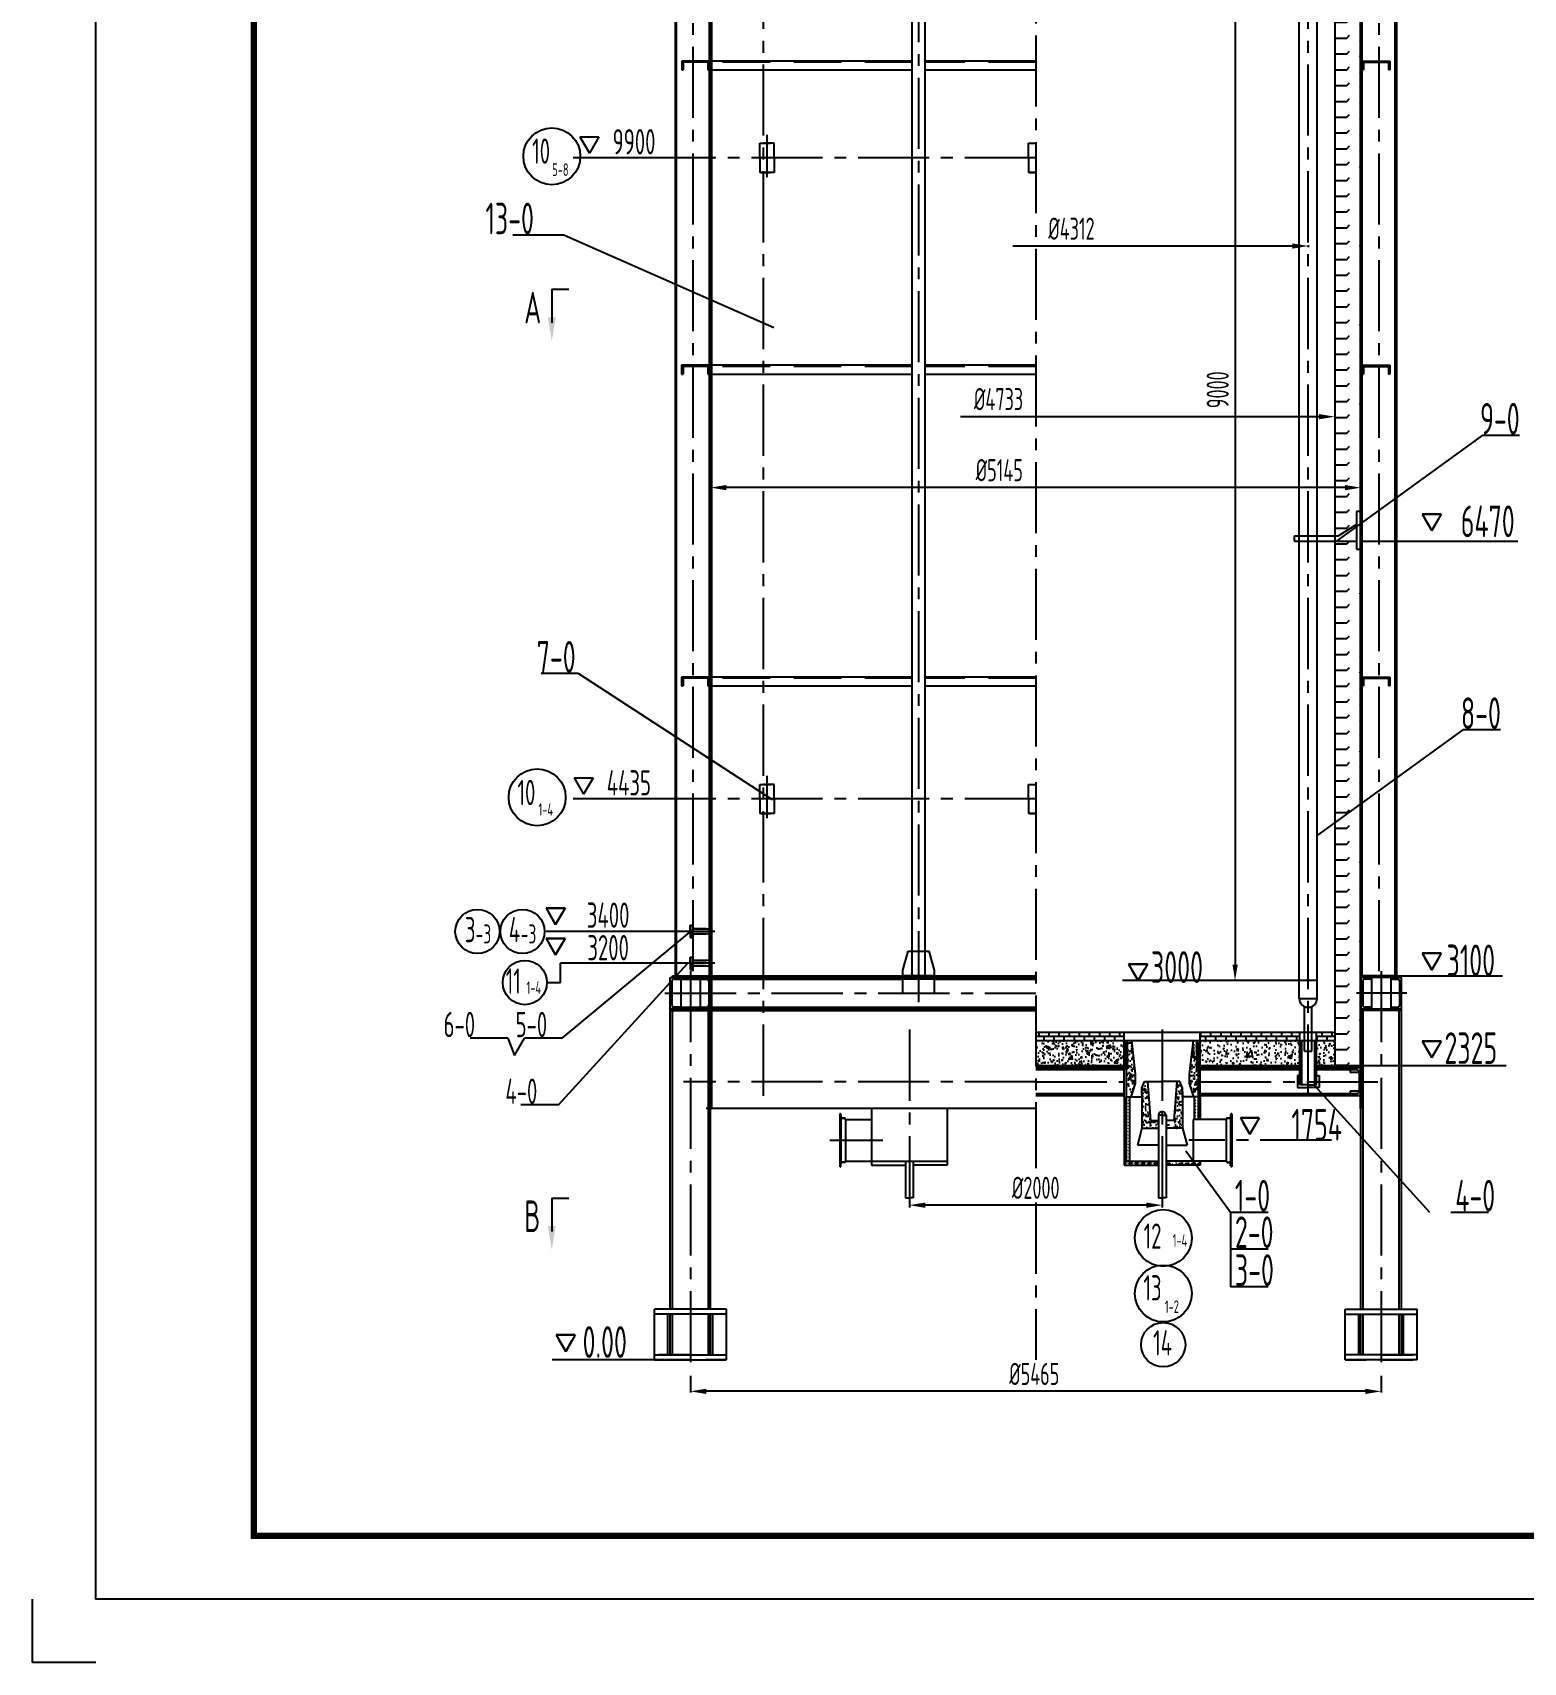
# Model space of a CAD drawing. Header units: millimetres. Extents: x 6566 to 7427, y 671 to 1285.
# Drawn here: x 6565.5 to 6801.4, y 670.5 to 928.4 of the extents above; entities that cross this region are included whole.
import ezdxf

# ---------------------------------------------------------------- set-up
doc = ezdxf.new("R2010")
doc.units = ezdxf.units.MM
doc.header["$LTSCALE"] = 15
doc.header["$MEASUREMENT"] = 0
doc.linetypes.add('CENTER2', pattern=[1.125, 0.75, -0.125, 0.125, -0.125])
doc.linetypes.add('DASHED', pattern=[0.75, 0.5, -0.25])
for name, color, linetype in [('12', 7, 'Continuous'), ('LAYER1', 7, 'Continuous'), ('LAYER2', 2, 'CENTER2'), ('LAYER3', 1, 'Continuous'), ('LAYER4', 4, 'DASHED')]:
    doc.layers.add(name, color=color, linetype=linetype)
doc.styles.add('HZTXT', font='ascii.shx', dxfattribs={"width": 0.7, "height": 3.5, "bigfont": 'HZTXT.shx'})
doc.dimstyles.new('ISO-25$0', dxfattribs={"dimtxt": 3.5, "dimasz": 2.5, "dimexe": 0.18, "dimexo": 0.5, "dimgap": 1, "dimtad": 1, "dimdec": 4, "dimzin": 0, "dimdsep": 46, "dimtxsty": 'HZTXT', "dimcen": 0, "dimadec": 0, "dimazin": 0, "dimtfac": 0.714286, "dimtdec": 4, "dimtofl": 0, "dimtmove": 1, "dimatfit": 3, "dimfxl": 0, "dimtolj": 1, "dimtzin": 0, "dimarcsym": 0})
pattern_1 = [(37.5, (1412.98154, -661.48516), (-0.03149668, 0.96341188), [0, -0.76, 0, -0.85, 0, -0.8125]), (7.5, (1412.9815, -661.4852), (0.88488835, 1.41107303), [0, -0.41, 0, -0.685, 0, -0.2625]), (327.5, (1412.36654, -661.48516), (1.55707093, 0.00282953), [0, -0.25, 0, -0.9, 0, -1.175]), (317.5, (1412.3665, -661.4852), (1.5030633, 0.43883778), [0, -0.125, 0, -0.59, 0, -0.675])]
pattern_2 = [(0, (935.9513, 0), (0, 2.5), [2.5, -2.5]), (45, (938.4513, 0), (1e-16, 2.5), [0.625, -2.2855339, 0.625, -3.5355339])]

# ---------------------------------------------------------------- blocks, each defined once
blk = doc.blocks.new('*D9')
at = {"layer": 'DEFPOINTS', "color": 0}
for p in [(6669.59, 716.38), (6778.89, 716.38), (6669.59, 713.43)]:
    blk.add_point(p, dxfattribs=at)
at = {"layer": 'LAYER1', "color": 0, "lineweight": -2}
for p, q in [((6669.59, 715.88), (6669.59, 713.25)), ((6778.89, 715.88), (6778.89, 713.25)), ((6776.39, 713.43), (6672.09, 713.43))]:
    blk.add_line(p, q, dxfattribs=at)
at = {"layer": 'LAYER1', "color": 0}
for points in [[(6672.09, 713.84), (6672.09, 713.01), (6669.59, 713.43)], [(6776.39, 713.84), (6776.39, 713.01), (6778.89, 713.43)]]:
    blk.add_solid(points, dxfattribs=at)
at = {"layer": 'LAYER1', "color": 0, "insert": (6724, 716.18), "char_height": 3.5, "attachment_point": 5, "style": 'HZTXT'}
blk.add_mtext('\\A1;%%c5465', dxfattribs=at)
blk = doc.blocks.new('*D10')
at = {"layer": 'DEFPOINTS', "color": 0}
for p in [(6704.24, 742.88), (6704.24, 742.53), (6744.24, 742.53)]:
    blk.add_point(p, dxfattribs=at)
at = {"layer": 'LAYER1', "color": 0, "lineweight": -2}
for p, q in [((6704.24, 743.03), (6704.24, 743.06)), ((6741.74, 742.88), (6706.74, 742.88)), ((6744.24, 743.03), (6744.24, 743.06))]:
    blk.add_line(p, q, dxfattribs=at)
at = {"layer": 'LAYER1', "color": 0}
for points in [[(6706.74, 743.3), (6706.74, 742.46), (6704.24, 742.88)], [(6741.74, 743.3), (6741.74, 742.46), (6744.24, 742.88)]]:
    blk.add_solid(points, dxfattribs=at)
at = {"layer": 'LAYER1', "color": 0, "insert": (6724.24, 745.63), "char_height": 3.5, "attachment_point": 5, "style": 'HZTXT'}
blk.add_mtext('\\A1;%%C2000', dxfattribs=at)
blk = doc.blocks.new('*D3')
at = {"layer": 'DEFPOINTS', "color": 0}
for p in [(6672.79, 857.57), (6672.79, 856.39), (6775.68, 857.57)]:
    blk.add_point(p, dxfattribs=at)
at = {"layer": 'LAYER1', "color": 0, "lineweight": -2}
for p, q in [((6672.79, 857.07), (6672.79, 856.21)), ((6773.18, 856.39), (6675.29, 856.39)), ((6775.68, 857.07), (6775.68, 856.21))]:
    blk.add_line(p, q, dxfattribs=at)
at = {"layer": 'LAYER1', "color": 0}
for points in [[(6675.29, 856.81), (6675.29, 855.98), (6672.79, 856.39)], [(6773.18, 856.81), (6773.18, 855.98), (6775.68, 856.39)]]:
    blk.add_solid(points, dxfattribs=at)
at = {"layer": 'LAYER1', "color": 0, "insert": (6718.47, 859.15), "char_height": 3.5, "attachment_point": 5, "style": 'HZTXT'}
blk.add_mtext('\\A1;%%C5145', dxfattribs=at)
blk = doc.blocks.new('*D15')
at = {"layer": 'DEFPOINTS', "color": 0}
for p in [(6765.93, 958.41), (6755.77, 778.41), (6765.93, 778.41)]:
    blk.add_point(p, dxfattribs=at)
at = {"layer": 'LAYER1', "color": 0, "lineweight": -2}
for p, q in [((6765.43, 958.41), (6755.59, 958.41)), ((6755.77, 955.91), (6755.77, 780.91)), ((6765.43, 778.41), (6755.59, 778.41))]:
    blk.add_line(p, q, dxfattribs=at)
at = {"layer": 'LAYER1', "color": 0}
for points in [[(6755.36, 955.91), (6756.19, 955.91), (6755.77, 958.41)], [(6755.36, 780.91), (6756.19, 780.91), (6755.77, 778.41)]]:
    blk.add_solid(points, dxfattribs=at)
at = {"layer": 'LAYER1', "color": 0, "insert": (6753.02, 871.87), "char_height": 3.5, "attachment_point": 5, "rotation": 90, "style": 'HZTXT'}
blk.add_mtext('\\A1;9000', dxfattribs=at)

msp = doc.modelspace()

# ---------------------------------------------------------------- hatches: boundary and pattern name
at = {"layer": 'LAYER1'}
h = msp.add_hatch(dxfattribs=at)
h.set_pattern_fill('FLEX', color=0, scale=10, style=0)
h.set_pattern_definition(pattern_2)
h.paths.add_polyline_path([(6775.57422, 949.555), (6773.44136, 955.36941), (6771.57422, 956.10976), (6771.57422, 848.76967), (6772.115, 848.76967), (6774.01466, 849.95319), (6774.98033, 852.5186), (6774.98033, 852.62654), (6775.02096, 852.62654), (6775.57422, 854.09635)])
h = msp.add_hatch(dxfattribs=at)
h.set_pattern_fill('FLEX', color=0, scale=10, style=0)
h.set_pattern_definition(pattern_2)
h.paths.add_polyline_path([(6775.57422, 846.64175), (6774.98033, 846.64175), (6774.98033, 847.91392), (6771.57422, 847.91392), (6771.57422, 803.41375), (6775.57422, 806.30542)])
h = msp.add_hatch(dxfattribs=at)
h.set_pattern_fill('FLEX', color=0, scale=10, style=0)
h.set_pattern_definition(pattern_2)
h.paths.add_polyline_path([(6775.57422, 806.30542), (6771.57422, 803.41375), (6771.57422, 764.91392), (6775.08409, 764.91392), (6775.57422, 764.91392)])
h = msp.add_hatch(dxfattribs=at)
h.set_pattern_fill('AR-B816', color=0, scale=0.1, style=0)
h.set_pattern_definition([(0, (935.95126, 0), (0, 0.8), []), (90, (935.95126, 0), (-0.8, 0.8), [0.8, -0.8])])
h.paths.add_polyline_path([(6738.24422, 770.21392), (6724.24422, 770.21392), (6724.24422, 768.91392), (6738.24422, 768.91392)])
h.paths.add_polyline_path([(6766.01089, 770.21392), (6750.24422, 770.21392), (6750.24422, 768.91392), (6766.01089, 768.91392)])
h.paths.add_polyline_path([(6771.57422, 770.21392), (6769.42422, 770.21392), (6768.67756, 770.21392), (6768.67756, 768.91392), (6770.08422, 768.91392), (6771.57422, 768.91392)])
h = msp.add_hatch(dxfattribs=at)
h.set_pattern_fill('AR-SAND', color=0, style=0)
h.set_pattern_definition([(37.5, (935.9513, 0), (-0.06299336, 1.92682377), [0, -1.52, 0, -1.7, 0, -1.625]), (7.5, (935.9513, 0), (1.7697767, 2.8221461), [0, -0.82, 0, -1.37, 0, -0.525]), (327.5, (934.7213, 0), (3.11414186, 0.00565905), [0, -0.5, 0, -1.8, 0, -2.35]), (317.5, (934.7213, 0), (3.0061266, 0.8776756), [0, -0.25, 0, -1.18, 0, -1.35])])
h.paths.add_polyline_path([(6738.24422, 768.91392), (6724.24422, 768.91392), (6724.24422, 764.91392), (6738.24422, 764.9117)])
h = msp.add_hatch(dxfattribs=at)
h.set_pattern_fill('AR-CONC', color=0, style=0)
h.set_pattern_definition([(50, (935.951, 0), (7.172602, -0.6275213), [0.75, -8.25]), (355, (935.951, 0), (-1.387513, 7.521921), [0.6, -6.6]), (100.4514, (936.549, -0.052), (5.785094, 6.8943954), [0.637402, -7.011421]), (46.1842, (935.951, 2), (10.67241, -1.65519), [1.125, -12.375]), (96.6356, (936.841, 1.862), (9.346627, 9.741179), [0.956103, -10.51713]), (351.1842, (935.951, 2), (9.34662, 9.741186), [0.9, -9.9]), (21, (936.951, 1.5), (5.9690705, -4.026189), [0.75, -8.25]), (326, (936.951, 1.5), (2.433153, 7.2515), [0.6, -6.6]), (71.4514, (937.449, 1.1645), (8.402226, 3.225305), [0.637402, -7.011421]), (37.5, (935.9513, 0), (0.1215986, 3.3289385), [0, -6.52, 0, -6.7, 0, -6.625]), (7.5, (935.9513, 0), (2.6306954, 3.9441171), [0, -3.82, 0, -6.37, 0, -2.525]), (327.5, (933.7213, 0), (5.3382244, -0.2255487), [0, -2.5, 0, -7.8, 0, -10.35]), (317.5, (932.7213, 0), (5.8318617, 1.00105), [0, -3.25, 0, -5.18, 0, -7.35])])
h.paths.add_polyline_path([(6738.24422, 768.91392), (6724.24422, 768.91392), (6724.24422, 764.91392), (6738.24422, 764.9117)])
h.paths.add_polyline_path([(6766.01089, 768.91392), (6750.24422, 768.91392), (6750.24422, 764.9117), (6766.01089, 764.91354)])
h.paths.add_polyline_path([(6771.57422, 768.91392), (6769.42422, 768.91392), (6768.67756, 768.91392), (6768.67756, 764.91392), (6771.57422, 764.91392)])
h = msp.add_hatch(dxfattribs=at)
h.set_pattern_fill('AR-CONC', color=0, scale=0.3, style=0)
h.set_pattern_definition([(50, (935.9513, 0), (2.15178055, -0.1882564), [0.225, -2.475]), (355, (935.9513, 0), (-0.416254, 2.2565764), [0.18, -1.98]), (100.4514, (936.1306, -0.0157), (1.73552815, 2.0683186), [0.1912206, -2.1034263]), (46.1842, (935.9513, 0.6), (3.2017231, -0.496557), [0.3375, -3.7125]), (96.6356, (936.218, 0.5586), (2.8039881, 2.9223536), [0.2868309, -3.155139]), (351.1842, (935.9513, 0.6), (2.8039858, 2.9223558), [0.27, -2.97]), (21, (936.2513, 0.45), (1.79072116, -1.20785667), [0.225, -2.475]), (326, (936.2513, 0.45), (0.729946, 2.1754501), [0.18, -1.98]), (71.4514, (936.4005, 0.3493), (2.5206679, 0.9675915), [0.1912206, -2.1034263]), (37.5, (935.95126, 0), (0.03647957, 0.99868156), [0, -1.956, 0, -2.01, 0, -1.9875]), (7.5, (935.9513, 0), (0.78920861, 1.18323514), [0, -1.146, 0, -1.911, 0, -0.7575]), (327.5, (935.28226, 0), (1.60146731, -0.06766462), [0, -0.75, 0, -2.34, 0, -3.105]), (317.5, (934.9823, 0), (1.7495585, 0.30031495), [0, -0.975, 0, -1.554, 0, -2.205])])
h.paths.add_polyline_path([(6738.24422, 768.91392), (6724.24422, 768.91392), (6724.24422, 764.91392), (6738.24422, 764.9117)])
h.paths.add_polyline_path([(6766.01089, 768.91392), (6750.24422, 768.91392), (6750.24422, 764.9117), (6766.01089, 764.91354)])
h.paths.add_polyline_path([(6771.57422, 768.91392), (6769.42422, 768.91392), (6768.67756, 768.91392), (6768.67756, 764.91392), (6771.57422, 764.91392)])
h = msp.add_hatch(dxfattribs=at)
h.set_pattern_fill('ANSI37', color=256, style=0)
h.set_pattern_definition([(45, (1412.98154, -661.48516), (-0.0883883477, 0.0883883477), []), (135, (1412.98154, -661.48516), (-0.0883883477, -0.0883883477), [])])
h.paths.add_polyline_path([(6738.24422, 764.4117), (6738.74422, 764.4117), (6738.74422, 768.6117), (6738.24422, 768.6117)])
h.paths.add_polyline_path([(6749.74422, 764.4117), (6750.24422, 764.4117), (6750.24422, 768.6117), (6749.74422, 768.6117)])
h = msp.add_hatch(dxfattribs=at)
h.set_pattern_fill('AR-SAND', color=256, scale=0.5, style=0)
h.set_pattern_definition(pattern_1)
h.paths.add_polyline_path([(6748.51886, 762.12243), (6748.92872, 760.8117), (6749.93964, 760.8117), (6749.93964, 764.4117), (6749.74422, 764.4117), (6749.74422, 768.6117), (6749.08206, 768.6117), (6748.51886, 763.5999)])
h.paths.add_polyline_path([(6739.40638, 768.6117), (6738.74422, 768.6117), (6738.74422, 764.4117), (6738.5488, 764.4117), (6738.5488, 761.9117), (6739.9037, 761.9117), (6739.96959, 762.12243), (6739.96959, 763.5999)])
h = msp.add_hatch(dxfattribs=at)
h.set_pattern_fill('AR-CONC', color=256, scale=0.5, style=0)
h.set_pattern_definition([(50, (1412.9815, -661.4852), (3.5863009, -0.3137607), [0.375, -4.125]), (355, (1412.9815, -661.485), (-0.6937567, 3.7609607), [0.3, -3.3]), (100.4514, (1413.2804, -661.5113), (2.892547, 3.4471977), [0.318701, -3.5057106]), (46.1842, (1412.9815, -660.485), (5.3362052, -0.827595), [0.5625, -6.1875]), (96.6356, (1413.426, -660.554), (4.6733135, 4.8705894), [0.4780514, -5.258565]), (351.1842, (1412.9815, -660.485), (4.67331, 4.870593), [0.45, -4.95]), (21, (1413.4815, -660.7352), (2.9845353, -2.0130945), [0.375, -4.125]), (326, (1413.4815, -660.735), (1.2165767, 3.6257502), [0.3, -3.3]), (71.4514, (1413.7303, -660.903), (4.2011131, 1.6126525), [0.318701, -3.5057106]), (37.5, (1412.9815, -661.4852), (0.06079928, 1.66446927), [0, -3.26, 0, -3.35, 0, -3.3125]), (7.5, (1412.9815, -661.4852), (1.3153477, 1.97205856), [0, -1.91, 0, -3.185, 0, -1.2625]), (327.5, (1411.8665, -661.4852), (2.66911218, -0.11277436), [0, -1.25, 0, -3.9, 0, -5.175]), (317.5, (1411.3665, -661.4852), (2.9159308, 0.5005249), [0, -1.625, 0, -2.59, 0, -3.675])])
h.paths.add_polyline_path([(6748.51886, 763.5999), (6748.51886, 762.12243), (6748.92872, 760.8117), (6749.93964, 760.8117), (6749.93964, 764.4117), (6749.74422, 764.4117), (6749.74422, 768.6117), (6749.08206, 768.6117)])
h.paths.add_polyline_path([(6738.5488, 761.9117), (6739.9037, 761.9117), (6739.96959, 762.12243), (6739.96959, 763.5999), (6739.40638, 768.6117), (6738.74422, 768.6117), (6738.74422, 764.4117), (6738.5488, 764.4117)])
h = msp.add_hatch(dxfattribs=at)
h.set_pattern_fill('AR-SAND', color=256, scale=0.5, style=0)
h.set_pattern_definition(pattern_1)
h.paths.add_polyline_path([(6739.9037, 761.9117), (6738.5488, 761.9117), (6738.5488, 760.8117), (6739.55973, 760.8117)])
h = msp.add_hatch(dxfattribs=at)
h.set_pattern_fill('AR-SAND', color=256, scale=0.5, style=0)
h.set_pattern_definition(pattern_1)
h.paths.add_polyline_path([(6747.45941, 760.8117), (6747.45941, 761.39077), (6747.05377, 762.44476), (6746.56699, 762.44476), (6746.08022, 756.283), (6745.81787, 756.283), (6745.92427, 755.06687), (6747.45941, 755.06687)])
h.paths.add_polyline_path([(6745.31871, 756.283), (6744.85521, 756.283), (6744.85521, 755.06687), (6745.42511, 755.06687)])
h.paths.add_polyline_path([(6743.63324, 756.283), (6742.40823, 756.283), (6741.96357, 761.9117), (6741.22952, 761.9117), (6741.02904, 761.39077), (6741.02904, 760.40519), (6741.02904, 755.06687), (6743.63324, 755.06687)])
h = msp.add_hatch(dxfattribs=at)
h.set_pattern_fill('AR-SAND', color=256, scale=2, style=0)
h.set_pattern_definition([(37.5, (1412.9815, -661.4852), (-0.1259867, 3.8536475), [0, -3.04, 0, -3.4, 0, -3.25]), (7.5, (1412.9815, -661.485), (3.5395534, 5.644292), [0, -1.64, 0, -2.74, 0, -1.05]), (327.5, (1410.5215, -661.485), (6.2282837, 0.0113181), [0, -1, 0, -3.6, 0, -4.7]), (317.5, (1410.5215, -661.485), (6.012253, 1.755351), [0, -0.5, 0, -2.36, 0, -2.7])])
h.paths.add_polyline_path([(6747.45941, 760.8117), (6747.45941, 761.39077), (6747.05377, 762.44476), (6746.56699, 762.44476), (6746.08022, 756.283), (6745.81787, 756.283), (6745.92427, 755.06687), (6747.45941, 755.06687)])
h.paths.add_polyline_path([(6745.31871, 756.283), (6744.85521, 756.283), (6744.85521, 755.06687), (6745.42511, 755.06687)])
h.paths.add_polyline_path([(6743.63324, 756.283), (6742.40823, 756.283), (6741.96357, 761.9117), (6741.22952, 761.9117), (6741.02904, 761.39077), (6741.02904, 760.40519), (6741.02904, 755.06687), (6743.63324, 755.06687)])
h = msp.add_hatch(dxfattribs=at)
h.set_pattern_fill('AR-SAND', color=256, style=0)
h.set_pattern_definition([(37.5, (1412.9815, -661.4852), (-0.06299336, 1.92682377), [0, -1.52, 0, -1.7, 0, -1.625]), (7.5, (1412.9815, -661.4852), (1.7697767, 2.8221461), [0, -0.82, 0, -1.37, 0, -0.525]), (327.5, (1411.7515, -661.4852), (3.11414186, 0.00565905), [0, -0.5, 0, -1.8, 0, -2.35]), (317.5, (1411.7515, -661.4852), (3.0061266, 0.8776756), [0, -0.25, 0, -1.18, 0, -1.35])])
h.paths.add_polyline_path([(6747.45941, 760.8117), (6747.45941, 761.39077), (6747.05377, 762.44476), (6746.56699, 762.44476), (6746.08022, 756.283), (6745.81787, 756.283), (6745.92427, 755.06687), (6747.45941, 755.06687)])
h.paths.add_polyline_path([(6745.31871, 756.283), (6744.85521, 756.283), (6744.85521, 755.06687), (6745.42511, 755.06687)])
h.paths.add_polyline_path([(6743.63324, 756.283), (6742.40823, 756.283), (6741.96357, 761.9117), (6741.22952, 761.9117), (6741.02904, 761.39077), (6741.02904, 760.40519), (6741.02904, 755.06687), (6743.63324, 755.06687)])
h = msp.add_hatch(dxfattribs=at)
h.set_pattern_fill('FLEX', color=256, scale=2, style=0)
h.set_pattern_definition([(0, (1412.98154, -661.48516), (0, 0.5), [0.5, -0.5]), (45, (1413.48154, -661.48516), (3e-17, 0.5), [0.125, -0.45710678, 0.125, -0.70710678])])
h.paths.add_polyline_path([(6749.93964, 759.99868), (6749.35939, 759.99868), (6749.35939, 756.4517), (6749.93964, 756.4517)])
h.paths.add_polyline_path([(6750.24422, 749.8517), (6746.38053, 749.8517), (6746.43609, 749.21667), (6750.24422, 749.21667)])
h.paths.add_polyline_path([(6745.88138, 749.8517), (6744.85521, 749.8517), (6744.85521, 749.21667), (6745.93694, 749.21667)])
h.paths.add_polyline_path([(6743.63324, 749.8517), (6738.24422, 749.8517), (6738.24422, 749.21667), (6743.63324, 749.21667)])
h.paths.add_polyline_path([(6739.12905, 759.99868), (6738.5488, 759.99868), (6738.5488, 749.8517), (6739.12905, 749.8517)])

# ---------------------------------------------------------------- linework, layer by layer
for p, q in [((6600.51635, 765.31141), (6600.51635, 690.31141)), ((6565.51635, 670.54693), (6565.51635, 680.54693)), ((6575.51635, 670.54693), (6565.51635, 670.54693))]:
    msp.add_line(p, q)
at = {"layer": '12'}
for p, q in [((6575.51635, 680.54693), (6575.51635, 1274.54693)), ((6600.51635, 690.54693), (6600.51635, 1264.54693)), ((7406.51635, 690.54693), (6600.51635, 690.54693)), ((7416.51635, 680.54693), (6575.51635, 680.54693))]:
    msp.add_line(p, q, dxfattribs=at)
msp.add_lwpolyline([(6575.51635, 680.54693, 0.2, 0.2, 0), (6575.51635, 1274.54693, 0.2, 0.2, 0), (7416.51635, 1274.54693, 0.2, 0.2, 0), (7416.51635, 680.54693, 0.2, 0.2, 0)], format="xyseb", close=True, dxfattribs=at)
at = {"layer": '12', "const_width": 1}
msp.add_lwpolyline([(6600.51635, 1264.54693), (7406.51635, 1264.54693), (7406.51635, 690.54693), (6600.51635, 690.54693), (6600.51635, 1264.54693), (6986.01635, 1264.54693)], dxfattribs=at)
at = {"layer": 'DEFPOINTS', "color": 0, "linetype": 'ByBlock'}
msp.add_point((6600.51635, 690.31141), dxfattribs=at)
at = {"layer": 'LAYER1'}
for p, q in [((6652.12642, 911.89691), (6655.12642, 911.89691)), ((6652.12642, 911.89691), (6653.62642, 909.29884)), ((6655.12642, 911.89691), (6653.62642, 909.29884)), ((6667.09422, 908.56144), (6651.02019, 908.56144)), ((6649.6764, 896.30876), (6641.50288, 896.30876)), ((6649.6764, 896.30876), (6682.7833, 881.71613)), ((6767.34422, 894.726), (6767.34422, 894.42944)), ((6764.84422, 894.60944), (6720.63128, 894.60944)), ((6647.66246, 887.76447), (6650.35668, 887.76447)), ((6647.66246, 887.76447), (6647.66246, 882.48802)), ((6769.07422, 867.61242), (6712.31006, 867.61242)), ((6771.57422, 868.30745), (6771.57422, 867.43242)), ((6794.85747, 864.62769), (6771.84674, 847.99282)), ((6800.80078, 864.62769), (6794.85747, 864.62769)), ((6785.39942, 852.18519), (6786.89942, 849.58711)), ((6788.39942, 852.18519), (6785.39942, 852.18519)), ((6785.39942, 852.18519), (6788.39942, 852.18519)), ((6786.89942, 849.58711), (6785.86397, 851.38055)), ((6788.39942, 852.18519), (6786.89942, 849.58711)), ((6786.89942, 849.58711), (6787.93487, 851.38055)), ((6775.60973, 847.91392), (6800.51607, 847.91392)), ((6651.90706, 826.96669), (6645.96376, 826.96669)), ((6651.90706, 826.96669), (6682.55649, 807.04876)), ((6791.82797, 818.05555), (6768.81723, 801.42067)), ((6797.77127, 818.05555), (6791.82797, 818.05555)), ((6651.19515, 810.4814), (6654.19515, 810.4814)), ((6651.19515, 810.4814), (6652.69515, 807.88332)), ((6654.19515, 810.4814), (6652.69515, 807.88332)), ((6667.09422, 807.14593), (6651.02019, 807.14593)), ((6646.77686, 789.88387), (6648.27686, 787.28579)), ((6649.77686, 789.88387), (6646.77686, 789.88387)), ((6646.77686, 789.88387), (6649.77686, 789.88387)), ((6648.27686, 787.28579), (6647.24141, 789.07924)), ((6649.77686, 789.88387), (6648.27686, 787.28579)), ((6648.27686, 787.28579), (6649.3123, 789.07924)), ((6646.77686, 785.07799), (6649.77686, 785.07799)), ((6649.77686, 785.07799), (6646.77686, 785.07799)), ((6646.77686, 785.07799), (6648.27686, 782.47991)), ((6663.58337, 786.19919), (6646.78198, 786.19919)), ((6648.27686, 782.47991), (6647.24141, 784.27335)), ((6649.77686, 785.07799), (6648.27686, 782.47991)), ((6648.27686, 782.47991), (6649.3123, 784.27335)), ((6649.3115, 769.29964), (6669.5254, 786.08439)), ((6785.39942, 782.72274), (6788.39942, 782.72274)), ((6788.39942, 782.72274), (6785.39942, 782.72274)), ((6785.39942, 782.72274), (6786.89942, 780.12467)), ((6786.89942, 780.12467), (6785.86397, 781.91811)), ((6788.39942, 782.72274), (6786.89942, 780.12467)), ((6786.89942, 780.12467), (6787.93487, 781.91811)), ((6648.7131, 758.73973), (6669.19807, 781.14593)), ((6663.58337, 781.14593), (6649.03074, 781.14593)), ((6649.03074, 778.09265), (6649.03074, 781.14593)), ((6738.91599, 781.012), (6740.41599, 778.41392)), ((6741.91599, 781.012), (6738.91599, 781.012)), ((6738.91599, 781.012), (6741.91599, 781.012)), ((6740.41599, 778.41392), (6739.38054, 780.20737)), ((6741.91599, 781.012), (6740.41599, 778.41392)), ((6740.41599, 778.41392), (6741.45143, 780.20737)), ((6781.39422, 779.14593), (6798.10085, 779.14593)), ((6646.8981, 778.09265), (6649.03074, 778.09265)), ((6765.93422, 778.41392), (6737.97493, 778.41392)), ((6640.69579, 769.29964), (6634.75249, 769.29964)), ((6640.69579, 769.29964), (6641.75698, 766.55964)), ((6641.75698, 766.55964), (6643.36819, 769.29964)), ((6649.3115, 769.29964), (6643.36819, 769.29964)), ((6785.39942, 768.84598), (6786.89942, 766.24791)), ((6788.39942, 768.84598), (6785.39942, 768.84598)), ((6785.39942, 768.84598), (6788.39942, 768.84598)), ((6788.39942, 768.84598), (6786.89942, 766.24791)), ((6786.89942, 766.24791), (6785.86397, 768.04135)), ((6786.89942, 766.24791), (6787.93487, 768.04135)), ((6798.67025, 764.91392), (6775.08409, 764.91392)), ((6786.60053, 741.72999), (6768.35761, 761.83141)), ((6648.7131, 758.73973), (6642.7698, 758.73973)), ((6756.60759, 756.71602), (6759.60759, 756.71602)), ((6759.60759, 756.71602), (6756.60759, 756.71602)), ((6756.60759, 756.71602), (6758.10759, 754.11794)), ((6758.10759, 754.11794), (6757.07214, 755.91139)), ((6759.60759, 756.71602), (6758.10759, 754.11794)), ((6758.10759, 754.11794), (6759.14304, 755.91139)), ((6755.05163, 741.72777), (6748.0077, 751.40433)), ((6647.66246, 744.01301), (6647.66246, 738.73656)), ((6647.66246, 744.01301), (6650.35668, 744.01301)), ((6755.05163, 741.72777), (6755.05163, 729.95232)), ((6760.99493, 741.72777), (6755.05163, 741.72777)), ((6795.85383, 741.72999), (6789.91053, 741.72999)), ((6760.99493, 735.94334), (6755.05163, 735.94334)), ((6760.99493, 729.95232), (6755.05163, 729.95232)), ((6648.37284, 722.34598), (6651.37284, 722.34598)), ((6651.37284, 722.34598), (6648.37284, 722.34598)), ((6648.37284, 722.34598), (6649.87284, 719.74791)), ((6651.37284, 722.34598), (6649.87284, 719.74791)), ((6649.87284, 719.74791), (6648.8374, 721.54135)), ((6649.87284, 719.74791), (6650.90829, 721.54135)), ((6664.59422, 718.41392), (6647.71013, 718.41392))]:
    msp.add_line(p, q, dxfattribs=at)
for centre, radius in [((6647.67267, 908.81195), 4.5), ((6645.34994, 807.39643), 4.5), ((6635.89709, 786.17291), 3.5), ((6643.03101, 786.17291), 3.5), ((6643.3981, 778.09265), 3.5), ((6744.40995, 737.68679), 4.5), ((6744.40995, 728.90907), 4.5), ((6744.40995, 720.80739), 3.5)]:
    msp.add_circle(centre, radius, dxfattribs=at)
for points in [[(6764.84422, 895.02611), (6764.84422, 894.19278), (6767.34422, 894.60944)], [(6769.07422, 868.02909), (6769.07422, 867.19576), (6771.57422, 867.61242)]]:
    msp.add_solid(points, dxfattribs=at)
at = {"layer": 'LAYER2'}
for p, q in [((6724.24422, 995.43646), (6724.24422, 748.71357)), ((6767.34422, 760.19604), (6767.34422, 986.27392)), ((6681.14422, 760.19604), (6681.14422, 982.61392)), ((6669.99422, 976.74696), (6669.99422, 778.3715)), ((6778.49422, 976.74696), (6778.49422, 778.3715)), ((6705.71472, 774.97467), (6705.71472, 973.88192)), ((6681.6932, 912.19582), (6681.6932, 905.51103)), ((6724.24422, 908.56144), (6667.09422, 908.56144)), ((6681.6932, 810.78031), (6681.6932, 804.09552)), ((6724.24422, 807.14593), (6667.09422, 807.14593)), ((6673.45674, 786.19919), (6663.58337, 786.19919)), ((6673.45674, 781.14593), (6663.58337, 781.14593)), ((6669.59422, 779.91784), (6669.59422, 716.37534)), ((6778.89422, 779.91784), (6778.89422, 716.37534)), ((6665.56328, 776.41392), (6724.24422, 776.41392)), ((6665.56328, 776.41392), (6673.52368, 776.41392)), ((6782.92516, 776.41392), (6774.96477, 776.41392)), ((6765.8922, 775.59392), (6768.83769, 775.59392)), ((6704.24422, 770.65942), (6704.24422, 742.53047)), ((6744.24422, 770.6572), (6744.24422, 742.52825)), ((6724.24422, 762.39604), (6668.5288, 762.39604)), ((6724.24422, 762.39604), (6738.24422, 762.39382)), ((6750.24422, 762.39382), (6779.95965, 762.39604)), ((6691.65091, 753.15392), (6700.0464, 753.15392)), ((6771.01412, 753.15392), (6748.44205, 753.1517)), ((6724.24422, 743.2893), (6724.24422, 718.41392))]:
    msp.add_line(p, q, dxfattribs=at)
at = {"layer": 'LAYER3'}
for p, q in [((6765.93422, 775.59392), (6765.93422, 982.61392)), ((6768.75422, 775.59392), (6768.75422, 982.61392)), ((6771.57422, 976.46362), (6771.57422, 764.91392)), ((6775.57422, 976.46362), (6775.57422, 758.19604)), ((6775.69422, 726.41392), (6775.69422, 976.61392)), ((6775.69422, 976.46362), (6775.69422, 758.19604)), ((6667.19422, 971.14992), (6667.19422, 779.14593)), ((6667.38182, 779.14593), (6667.38182, 971.14992)), ((6672.60662, 779.14593), (6672.60662, 971.14992)), ((6672.79422, 726.41392), (6672.79422, 971.14992)), ((6672.79422, 971.14992), (6672.79422, 758.19604)), ((6672.91422, 971.14992), (6672.91422, 758.19604)), ((6775.88182, 779.14593), (6775.88182, 971.14992)), ((6781.10662, 779.14593), (6781.10662, 971.14992)), ((6781.29422, 971.14992), (6781.29422, 779.14593)), ((6704.69806, 783.04867), (6704.69806, 967.24717)), ((6706.73139, 783.04867), (6706.73139, 967.24717)), ((6672.60662, 923.88117), (6668.21396, 923.88184)), ((6668.21396, 923.88184), (6668.21396, 922.48184)), ((6668.44186, 923.69724), (6668.44186, 922.48184)), ((6672.37487, 923.69657), (6668.44186, 923.69723)), ((6672.37872, 923.69657), (6672.37872, 922.48117)), ((6704.69806, 923.88192), (6672.91422, 923.88192)), ((6724.24422, 923.88192), (6706.73139, 923.88192)), ((6775.88182, 923.88117), (6780.27449, 923.88184)), ((6776.10973, 923.69657), (6776.10973, 922.48117)), ((6776.11358, 923.69657), (6780.04658, 923.69723)), ((6780.04658, 923.69724), (6780.04658, 922.48184)), ((6780.27449, 923.88184), (6780.27449, 922.48184)), ((6668.21396, 922.48184), (6668.44186, 922.48184)), ((6672.37872, 922.48117), (6672.60662, 922.48117)), ((6672.91422, 922.48192), (6704.69806, 922.48192)), ((6706.73139, 922.48192), (6724.24422, 922.48192)), ((6776.10973, 922.48117), (6775.88182, 922.48117)), ((6780.27449, 922.48184), (6780.04658, 922.48184)), ((6680.55654, 910.86544), (6682.25227, 910.86544)), ((6680.55654, 908.56144), (6680.55654, 910.86544)), ((6682.82987, 910.86544), (6681.13413, 910.86544)), ((6682.82987, 908.56144), (6682.82987, 910.86544)), ((6723.10756, 910.86544), (6724.24422, 910.86544)), ((6723.10756, 908.56144), (6723.10756, 910.86544)), ((6680.55654, 908.56144), (6680.55654, 906.25744)), ((6682.82987, 908.56144), (6682.82987, 906.25744)), ((6723.10756, 908.56144), (6723.10756, 906.25744)), ((6682.82987, 906.25744), (6680.55654, 906.25744)), ((6680.71627, 906.25744), (6682.25227, 906.25744)), ((6724.24422, 906.25744), (6723.10756, 906.25744)), ((6723.26729, 906.25744), (6724.24422, 906.25744)), ((6668.20662, 875.75562), (6668.20662, 874.35562)), ((6672.60662, 875.75562), (6668.20662, 875.75562)), ((6668.20662, 874.35562), (6668.43453, 874.35562)), ((6672.37487, 875.57102), (6668.43453, 875.57102)), ((6668.43453, 875.57102), (6668.43453, 874.35562)), ((6672.37872, 875.57102), (6672.37872, 874.35562)), ((6672.37872, 874.35562), (6672.60662, 874.35562)), ((6704.69806, 875.75562), (6672.91422, 875.75562)), ((6672.91422, 874.35562), (6704.69806, 874.35562)), ((6724.24422, 875.75562), (6706.73139, 875.75562)), ((6706.73139, 874.35562), (6724.24422, 874.35562)), ((6775.88182, 875.75562), (6780.28182, 875.75562)), ((6776.10973, 874.35562), (6775.88182, 874.35562)), ((6776.10973, 875.57102), (6776.10973, 874.35562)), ((6776.11358, 875.57102), (6780.05392, 875.57102)), ((6780.05392, 875.57102), (6780.05392, 874.35562)), ((6780.28182, 874.35562), (6780.05392, 874.35562)), ((6780.28182, 875.75562), (6780.28182, 874.35562)), ((6774.98033, 852.62654), (6774.98033, 846.64175)), ((6775.57085, 852.62654), (6774.98033, 852.62654)), ((6765.17716, 847.91392), (6765.17716, 848.76967)), ((6765.17716, 848.76967), (6772.115, 848.76967)), ((6774.98033, 850.55482), (6772.115, 848.76967)), ((6765.17716, 847.91392), (6774.98033, 847.91392)), ((6774.98033, 846.64175), (6775.57085, 846.64175)), ((6668.20662, 826.41392), (6668.20662, 825.01392)), ((6672.60662, 826.41392), (6668.20662, 826.41392)), ((6672.37487, 826.22932), (6668.43453, 826.22932)), ((6668.43453, 826.22932), (6668.43453, 825.01392)), ((6672.37872, 826.22932), (6672.37872, 825.01392)), ((6704.69806, 826.41392), (6672.91422, 826.41392)), ((6724.24422, 826.41392), (6706.73139, 826.41392)), ((6775.88182, 826.41392), (6780.28182, 826.41392)), ((6776.10973, 826.22932), (6776.10973, 825.01392)), ((6776.11358, 826.22932), (6780.05392, 826.22932)), ((6780.05392, 826.22932), (6780.05392, 825.01392)), ((6780.28182, 826.41392), (6780.28182, 825.01392)), ((6668.20662, 825.01392), (6668.43453, 825.01392)), ((6672.37872, 825.01392), (6672.60662, 825.01392)), ((6672.37872, 825.01392), (6672.60662, 825.01392)), ((6672.91422, 825.01392), (6704.69806, 825.01392)), ((6706.73139, 825.01392), (6724.24422, 825.01392)), ((6776.10973, 825.01392), (6775.88182, 825.01392)), ((6780.28182, 825.01392), (6780.05392, 825.01392)), ((6680.55654, 809.44993), (6682.25227, 809.44993)), ((6680.55654, 807.14593), (6680.55654, 809.44993)), ((6680.55654, 807.14593), (6680.55654, 804.84193)), ((6682.82987, 809.44993), (6681.13413, 809.44993)), ((6682.82987, 807.14593), (6682.82987, 809.44993)), ((6682.82987, 807.14593), (6682.82987, 804.84193)), ((6723.10756, 809.44993), (6724.24422, 809.44993)), ((6723.10756, 807.14593), (6723.10756, 809.44993)), ((6723.10756, 807.14593), (6723.10756, 804.84193)), ((6682.82987, 804.84193), (6680.55654, 804.84193)), ((6680.71627, 804.84193), (6682.25227, 804.84193)), ((6724.24422, 804.84193), (6723.10756, 804.84193)), ((6723.26729, 804.84193), (6724.24422, 804.84193)), ((6669.56773, 786.19919), (6669.56773, 787.17462)), ((6669.56773, 787.17462), (6669.84818, 787.17462)), ((6669.84818, 787.17462), (6669.84818, 785.22376)), ((6672.10662, 786.61586), (6669.84818, 786.61586)), ((6669.84818, 786.61586), (6672.60662, 786.61586)), ((6669.56773, 786.19919), (6669.56773, 785.22376)), ((6669.56773, 785.22376), (6669.84818, 785.22376)), ((6669.84818, 785.78253), (6672.10662, 785.78253)), ((6672.60662, 785.78253), (6669.84818, 785.78253)), ((6669.56773, 781.14593), (6669.56773, 782.12136)), ((6669.56773, 782.12136), (6669.84818, 782.12136)), ((6669.84818, 782.12136), (6669.84818, 780.1705)), ((6669.84818, 781.56259), (6672.10662, 781.56259)), ((6672.60662, 781.56259), (6669.84818, 781.56259)), ((6703.21472, 780.06862), (6704.04772, 783.04867)), ((6704.04772, 783.04867), (6707.38172, 783.04867)), ((6708.21472, 780.06862), (6707.38172, 783.04867)), ((6666.39422, 778.91392), (6672.79422, 778.91392)), ((6666.39422, 726.41392), (6666.39422, 778.91392)), ((6666.76102, 779.14593), (6703.21472, 779.14593)), ((6666.76102, 778.91392), (6666.76102, 779.14593)), ((6667.09422, 779.14593), (6672.79422, 779.14593)), ((6667.09422, 778.91392), (6703.21472, 778.91392)), ((6668.06707, 778.91392), (6668.06707, 773.91392)), ((6669.56773, 781.14593), (6669.56773, 780.1705)), ((6669.56773, 780.1705), (6669.84818, 780.1705)), ((6672.10662, 780.72926), (6669.84818, 780.72926)), ((6669.84818, 780.72926), (6672.60662, 780.72926)), ((6671.12138, 778.91392), (6671.12138, 773.91392)), ((6672.42743, 778.91392), (6672.42743, 779.14593)), ((6703.21472, 776.41392), (6703.21472, 780.06862)), ((6708.21472, 776.41392), (6708.21472, 780.06862)), ((6708.21472, 779.14593), (6724.24422, 779.14593)), ((6708.21472, 778.91392), (6724.24422, 778.91392)), ((6781.39422, 779.14593), (6775.69422, 779.14593)), ((6782.09422, 778.91392), (6775.69422, 778.91392)), ((6776.06102, 778.91392), (6776.06102, 779.14593)), ((6777.36707, 778.91392), (6777.36707, 773.91392)), ((6780.42138, 778.91392), (6780.42138, 773.91392)), ((6781.72743, 778.91392), (6781.72743, 779.14593)), ((6782.09422, 726.41392), (6782.09422, 778.91392)), ((6666.67591, 778.33298), (6666.67591, 774.49486)), ((6666.67591, 778.33298), (6666.67591, 774.49486)), ((6667.7766, 778.62345), (6666.96638, 778.62345)), ((6667.09422, 778.62345), (6703.21472, 778.62345)), ((6671.41185, 778.62345), (6672.22207, 778.62345)), ((6672.51254, 778.33298), (6672.51254, 774.49486)), ((6703.21472, 776.41392), (6708.21472, 776.41392)), ((6708.21472, 778.62345), (6724.24422, 778.62345)), ((6768.75422, 778.41392), (6765.93422, 778.41392)), ((6775.97591, 778.33298), (6775.97591, 774.49486)), ((6777.0766, 778.62345), (6776.26638, 778.62345)), ((6780.71185, 778.62345), (6781.52207, 778.62345)), ((6781.81254, 778.33298), (6781.81254, 774.49486)), ((6781.81254, 778.33298), (6781.81254, 774.49486)), ((6672.79422, 773.91392), (6666.39422, 773.91392)), ((6666.39422, 773.68192), (6672.79422, 773.68192)), ((6666.74422, 726.41392), (6666.74422, 773.91392)), ((6667.7766, 774.20439), (6666.96638, 774.20439)), ((6667.09422, 774.20439), (6724.24422, 774.20439)), ((6724.24422, 773.91392), (6667.09422, 773.91392)), ((6667.09422, 773.68192), (6724.24422, 773.68192)), ((6671.41185, 774.20439), (6672.22207, 774.20439)), ((6672.44422, 726.41392), (6672.44422, 773.91392)), ((6766.77422, 767.25559), (6766.77422, 774.30427)), ((6767.91422, 767.25559), (6767.91422, 774.30427)), ((6775.69422, 773.91392), (6782.09422, 773.91392)), ((6782.09422, 773.68192), (6775.69422, 773.68192)), ((6776.04422, 726.41392), (6776.04422, 773.91392)), ((6777.0766, 774.20439), (6776.26638, 774.20439)), ((6780.71185, 774.20439), (6781.52207, 774.20439)), ((6781.74422, 726.41392), (6781.74422, 773.91392)), ((6770.08422, 770.21392), (6724.24422, 770.21392)), ((6724.24422, 768.91392), (6770.08422, 768.91392)), ((6738.24422, 759.99868), (6738.24422, 770.2117)), ((6738.74422, 764.4117), (6738.74422, 768.9117)), ((6739.37267, 768.9117), (6739.96959, 763.5999)), ((6749.11578, 768.9117), (6748.51886, 763.5999)), ((6749.74422, 764.4117), (6749.74422, 768.9117)), ((6750.24422, 759.99868), (6750.24422, 770.2117)), ((6766.01089, 761.92392), (6766.01089, 770.21392)), ((6766.31324, 761.92392), (6766.31324, 768.91392)), ((6768.3752, 761.92392), (6768.3752, 768.91392)), ((6768.67756, 761.92392), (6768.67756, 770.21392)), ((6771.57422, 770.21392), (6769.42422, 770.21392)), ((6769.42422, 768.91392), (6771.57422, 768.91392)), ((6766.77422, 767.25559), (6767.91422, 767.25559)), ((6738.24422, 764.9117), (6724.24422, 764.91392)), ((6738.24422, 764.59382), (6724.24422, 764.59604)), ((6738.24422, 764.27594), (6724.24422, 764.27816)), ((6738.5488, 764.4117), (6738.5488, 759.99868)), ((6739.96959, 763.5999), (6739.96959, 762.12243)), ((6748.51886, 763.5999), (6748.51886, 762.12243)), ((6749.93964, 764.4117), (6749.93964, 759.99868)), ((6766.01089, 764.91354), (6750.24422, 764.9117)), ((6766.01089, 764.59566), (6750.24422, 764.59382)), ((6766.01089, 764.27777), (6750.24422, 764.27594)), ((6766.01089, 763.3767), (6765.63151, 763.3767)), ((6765.63151, 763.3767), (6765.63151, 761.51341)), ((6775.08409, 764.91392), (6768.67756, 764.91392)), ((6775.57422, 764.59604), (6768.67756, 764.59604)), ((6773.97422, 764.27816), (6768.67756, 764.27816)), ((6768.67756, 763.3767), (6769.05694, 763.3767)), ((6769.05694, 763.3767), (6769.05694, 761.51341)), ((6773.97422, 764.59604), (6773.97422, 763.8829)), ((6775.3756, 763.8829), (6773.97422, 763.8829)), ((6775.05754, 764.27816), (6774.22053, 764.27816)), ((6775.08409, 764.59604), (6775.08409, 764.91392)), ((6775.3805, 763.94828), (6775.3805, 760.84381)), ((6739.96959, 762.12243), (6739.3055, 759.99868)), ((6741.02904, 761.39077), (6741.43468, 762.44476)), ((6741.02904, 760.40519), (6741.02904, 761.39077)), ((6741.02904, 760.8117), (6741.02904, 755.06687)), ((6741.43468, 762.44476), (6744.24422, 762.44476)), ((6741.92146, 762.44476), (6742.40823, 756.283)), ((6747.05377, 762.44476), (6744.24422, 762.44476)), ((6746.56699, 762.44476), (6746.08022, 756.283)), ((6747.45941, 761.39077), (6747.05377, 762.44476)), ((6747.45941, 760.40519), (6747.45941, 761.39077)), ((6747.45941, 760.8117), (6747.45941, 755.06687)), ((6748.51886, 762.12243), (6749.18295, 759.99868)), ((6765.63151, 761.51341), (6767.34422, 761.51341)), ((6767.34422, 761.92392), (6766.01089, 761.92392)), ((6767.34422, 761.92392), (6768.67756, 761.92392)), ((6769.05694, 761.51341), (6767.34422, 761.51341)), ((6775.3756, 760.90918), (6773.97422, 760.90918)), ((6773.97422, 760.90918), (6773.97422, 760.19604)), ((6724.24422, 758.19604), (6672.09422, 758.19604)), ((6698.24422, 758.19604), (6698.24422, 749.85392)), ((6710.24422, 758.19604), (6710.24422, 749.85392)), ((6738.24422, 760.5117), (6724.24422, 760.51392)), ((6738.24422, 760.19382), (6724.24422, 760.19604)), ((6738.24422, 759.99868), (6738.24422, 749.8517)), ((6738.5488, 759.99868), (6741.02904, 759.99868)), ((6738.5488, 759.99868), (6738.5488, 749.8517)), ((6739.12905, 749.8517), (6739.12905, 759.99868)), ((6749.93964, 759.99868), (6747.45941, 759.99868)), ((6749.35939, 756.4517), (6749.35939, 759.99868)), ((6749.93964, 759.99868), (6749.93964, 756.4517)), ((6773.97422, 760.51392), (6750.24422, 760.5117)), ((6775.57422, 760.19604), (6750.24422, 760.19382)), ((6750.24422, 759.99868), (6750.24422, 756.4517)), ((6775.05754, 760.51392), (6774.22053, 760.51392)), ((6775.57422, 758.19604), (6775.69422, 758.19604)), ((6693.24422, 757.35392), (6693.24422, 748.95392)), ((6693.41569, 757.20198), (6693.41569, 749.85392)), ((6693.9626, 756.64976), (6693.55495, 756.64976)), ((6693.55495, 756.64976), (6693.9626, 756.64976)), ((6694.14422, 756.45392), (6694.14422, 749.85392)), ((6694.14422, 756.45392), (6698.24422, 756.45392)), ((6742.40823, 756.283), (6743.63324, 756.283)), ((6743.63324, 757.11494), (6743.63324, 744.04522)), ((6744.28715, 757.11494), (6743.63324, 757.11494)), ((6744.2013, 757.11494), (6744.85521, 757.11494)), ((6744.85521, 757.11494), (6744.85521, 744.04522)), ((6746.08022, 756.283), (6744.85521, 756.283)), ((6745.31871, 756.283), (6744.85521, 756.283)), ((6750.24422, 756.4517), (6749.13266, 756.4517)), ((6749.13266, 756.4517), (6749.13266, 749.8517)), ((6754.34422, 756.4517), (6750.24422, 756.4517)), ((6754.34422, 756.4517), (6754.34422, 749.8517)), ((6754.9335, 756.64754), (6754.52584, 756.64754)), ((6754.52584, 756.64754), (6754.9335, 756.64754)), ((6755.07276, 757.19976), (6755.07276, 749.8517)), ((6755.24422, 757.3517), (6755.24422, 748.9517)), ((6741.02904, 755.06687), (6740.31875, 752.39137)), ((6741.02904, 755.06687), (6743.63324, 755.06687)), ((6747.45941, 755.06687), (6744.85521, 755.06687)), ((6745.42511, 755.06687), (6744.85521, 755.06687)), ((6747.45941, 755.06687), (6748.1697, 752.39137)), ((6743.63324, 752.39137), (6740.31875, 752.39137)), ((6744.85521, 752.39137), (6748.1697, 752.39137)), ((6693.41569, 749.10587), (6693.41569, 749.85392)), ((6693.55495, 749.65808), (6693.9626, 749.65808)), ((6693.9626, 749.65808), (6693.55495, 749.65808)), ((6694.14422, 749.85392), (6710.24422, 749.85392)), ((6698.24422, 749.85392), (6698.24422, 749.21889)), ((6698.24422, 749.21889), (6703.63324, 749.21889)), ((6703.63324, 749.85392), (6703.63324, 744.04744)), ((6704.85521, 749.85392), (6704.85521, 744.04744)), ((6710.24422, 749.21889), (6704.85521, 749.21889)), ((6710.24422, 749.85392), (6710.24422, 749.21889)), ((6738.24422, 749.8517), (6738.24422, 749.21667)), ((6738.24422, 749.8517), (6743.63324, 749.8517)), ((6738.24422, 749.21667), (6743.63324, 749.21667)), ((6745.88138, 749.8517), (6744.85521, 749.8517)), ((6754.34422, 749.8517), (6744.85521, 749.8517)), ((6745.93694, 749.21667), (6744.85521, 749.21667)), ((6750.24422, 749.21667), (6744.85521, 749.21667)), ((6750.24422, 749.8517), (6750.24422, 749.21667)), ((6754.52584, 749.65586), (6754.9335, 749.65586)), ((6754.9335, 749.65586), (6754.52584, 749.65586)), ((6755.07276, 749.10364), (6755.07276, 749.8517)), ((6703.63324, 744.04744), (6704.28715, 744.04744)), ((6704.85521, 744.04744), (6704.2013, 744.04744)), ((6743.63324, 744.04522), (6744.28715, 744.04522)), ((6744.85521, 744.04522), (6744.2013, 744.04522)), ((6675.29422, 726.41392), (6663.89422, 726.41392)), ((6663.89422, 718.41392), (6663.89422, 726.41392)), ((6675.29422, 725.61392), (6663.89422, 725.61392)), ((6666.04422, 719.21392), (6666.04422, 725.61392)), ((6666.39422, 719.21392), (6666.39422, 725.61392)), ((6666.74422, 719.21392), (6666.74422, 725.61392)), ((6672.44422, 719.21392), (6672.44422, 725.61392)), ((6672.79422, 719.21392), (6672.79422, 725.61392)), ((6673.14422, 719.21392), (6673.14422, 725.61392)), ((6675.29422, 718.41392), (6675.29422, 726.41392)), ((6773.19422, 726.41392), (6784.59422, 726.41392)), ((6773.19422, 718.41392), (6773.19422, 726.41392)), ((6773.19422, 725.61392), (6784.59422, 725.61392)), ((6775.34422, 719.21392), (6775.34422, 725.61392)), ((6775.69422, 719.21392), (6775.69422, 725.61392)), ((6776.04422, 719.21392), (6776.04422, 725.61392)), ((6781.74422, 719.21392), (6781.74422, 725.61392)), ((6782.09422, 719.21392), (6782.09422, 725.61392)), ((6782.44422, 719.21392), (6782.44422, 725.61392)), ((6784.59422, 718.41392), (6784.59422, 726.41392)), ((6663.89422, 719.21392), (6675.29422, 719.21392)), ((6663.89422, 718.41392), (6667.21607, 718.41392)), ((6669.59422, 719.21392), (6664.59422, 719.21392)), ((6669.59422, 719.21392), (6664.59422, 719.21392)), ((6664.59422, 718.41392), (6675.18138, 718.41392)), ((6669.59422, 718.41392), (6664.59422, 718.41392)), ((6669.59422, 718.41392), (6664.59422, 718.41392)), ((6675.29422, 718.41392), (6671.97237, 718.41392)), ((6784.59422, 719.21392), (6773.19422, 719.21392)), ((6773.19422, 718.41392), (6776.51607, 718.41392)), ((6783.89422, 718.41392), (6773.30707, 718.41392)), ((6778.89422, 719.21392), (6783.89422, 719.21392)), ((6778.89422, 719.21392), (6783.89422, 719.21392)), ((6778.89422, 718.41392), (6783.89422, 718.41392)), ((6778.89422, 718.41392), (6783.89422, 718.41392)), ((6784.59422, 718.41392), (6781.27237, 718.41392))]:
    msp.add_line(p, q, dxfattribs=at)
for centre, radius, start, end in [((6667.7766, 778.91392), 0.29047, 270, 0), ((6671.41185, 778.91392), 0.29047, 180, 270), ((6777.0766, 778.91392), 0.29047, 270, 0), ((6780.71185, 778.91392), 0.29047, 180, 270), ((6666.96638, 778.33298), 0.29047, 90, 180), ((6672.22207, 778.33298), 0.29047, 0, 90), ((6776.26638, 778.33298), 0.29047, 90, 180), ((6781.52207, 778.33298), 0.29047, 0, 90), ((6666.96638, 774.49486), 0.29047, 180, 270), ((6667.7766, 773.91392), 0.29047, 0, 90), ((6671.41185, 773.91392), 0.29047, 90, 180), ((6672.22207, 774.49486), 0.29047, 270, 0), ((6767.34422, 775.59392), 1.41, 180, 0), ((6776.26638, 774.49486), 0.29047, 180, 270), ((6777.0766, 773.91392), 0.29047, 0, 90), ((6780.71185, 773.91392), 0.29047, 90, 180), ((6781.52207, 774.49486), 0.29047, 270, 0), ((6774.55193, 764.78931), 0.60918, 198.4971849, 238.903189), ((6775.0428, 763.9407), 0.33778, 350.1484733, 87.4980489), ((6775.0428, 760.85139), 0.33778, 272.5019511, 9.8515267), ((6774.55193, 760.00277), 0.60918, 121.096811, 161.5028151), ((6693.23483, 757.17061), 0.18355, 9.8403777, 87.068035), ((6693.57074, 756.80401), 0.15506, 172.7041146, 275.8458864), ((6693.93266, 756.43985), 0.21203, 3.8042979, 81.8813132), ((6744.24422, 757.04184), 0.61534, 355.8091371, 173.1774152), ((6754.55579, 756.43763), 0.21203, 98.1186868, 176.1957021), ((6754.9177, 756.80179), 0.15506, 264.1541136, 7.2958854), ((6755.25361, 757.16839), 0.18355, 92.931965, 170.1596223), ((6693.23483, 749.13724), 0.18355, 272.931965, 350.1596223), ((6693.57074, 749.50383), 0.15506, 84.1541136, 187.2958854), ((6693.93266, 749.86799), 0.21203, 278.1186868, 356.1957021), ((6754.55579, 749.86577), 0.21203, 183.8042979, 261.8813132), ((6754.9177, 749.50161), 0.15506, 352.7041146, 95.8458864), ((6755.25361, 749.13501), 0.18355, 189.8403777, 267.068035)]:
    msp.add_arc(centre, radius, start, end, dxfattribs=at)
for points in [[(6648.28746, 883.32884), (6647.03746, 883.32884), (6647.66246, 879.57884)], [(6648.28746, 739.57738), (6647.03746, 739.57738), (6647.66246, 735.82738)]]:
    msp.add_solid(points, dxfattribs=at)
at = {"layer": 'LAYER4'}
for p, q in [((6704.69806, 923.69732), (6672.91422, 923.69732)), ((6724.24422, 923.69732), (6706.73139, 923.69732)), ((6704.69806, 875.57102), (6672.91422, 875.57102)), ((6724.24422, 875.57102), (6706.73139, 875.57102)), ((6704.69806, 826.22932), (6672.91422, 826.22932)), ((6724.24422, 826.22932), (6706.73139, 826.22932)), ((6704.69806, 779.14593), (6704.69806, 783.04867)), ((6706.73139, 779.14593), (6706.73139, 783.04867)), ((6708.21472, 779.14593), (6703.21472, 779.14593)), ((6708.21472, 778.91392), (6703.21472, 778.91392)), ((6708.21472, 778.62345), (6703.21472, 778.62345))]:
    msp.add_line(p, q, dxfattribs=at)

# ---------------------------------------------------------------- texts
at = {"color": 0, "linetype": 'ByBlock', "style": 'HZTXT', "width": 0.7}
for s, p in [('A', (6643.30793, 882.37821)), ('B', (6643.30793, 738.62675))]:
    msp.add_text(s, height=5, dxfattribs=at).set_placement(p)
at = {"color": 0, "linetype": 'ByBlock', "attachment_point": 5, "style": 'HZTXT'}
for s, insert, char_height in [('9900', (6660.67582, 911.10753), 4), ('10', (6645.97475, 909.62701), 4), ('5-8', (6649.03335, 906.69239), 2), ('6470', (6795.74943, 851.06422), 5), ('10', (6643.65202, 808.15804), 4), ('1-4', (6646.71062, 805.47055), 2), ('3', (6634.75879, 786.47078), 4), ('-3', (6636.84667, 785.77735), 3), ('4', (6641.76518, 786.47078), 4), ('-3', (6643.98058, 785.77735), 3), ('3100', (6793.06936, 781.60178), 5), ('3000', (6746.58592, 780.53595), 5), ('11', (6641.57539, 778.33016), 4), ('1-4', (6644.81636, 777.28777), 2), ('2325', (6793.06936, 767.72502), 5), ('1754', (6768.68753, 755.59728), 5), ('12', (6742.71203, 737.98466), 4), ('1-4', (6747.03974, 737.29123), 2), ('13', (6742.71203, 729.79847), 4), ('1-2', (6745.77062, 726.8234), 2), ('0.00', (6656.04278, 721.22502), 5), ('14', (6744.30898, 721.10526), 4)]:
    msp.add_mtext(s, dxfattribs=dict(at, insert=insert, char_height=char_height))
at = {"layer": 'LAYER1', "style": 'HZTXT', "width": 0.7}
for s, height, p in [('13-0', 5, (6637.17247, 896.46386)), ('9-0', 5, (6794.53457, 864.78278)), ('7-0', 5, (6645.2801, 827.12178)), ('8-0', 5, (6791.50506, 818.21064)), ('6-0', 4, (6630.54128, 769.45473)), ('5-0', 4, (6641.9399, 769.45473)), ('4-0', 4, (6640.3211, 758.89482)), ('1-0', 5, (6755.74892, 741.88286)), ('4-0', 5, (6790.60781, 741.88508)), ('2-0', 5, (6755.74892, 736.09843)), ('3-0', 5, (6755.74892, 730.10742))]:
    msp.add_text(s, height=height, dxfattribs=at).set_placement(p)
at = {"layer": 'LAYER1', "attachment_point": 5, "style": 'HZTXT'}
for s, insert, char_height in [('%%C4312', (6729.88569, 897.35944), 3.5), ('%%C4733', (6718.35327, 870.38961), 3.5), ('4435', (6659.85594, 809.69202), 4), ('3400', (6656.58036, 788.7629), 4), ('3200', (6656.58036, 783.61374), 4)]:
    msp.add_mtext(s, dxfattribs=dict(at, insert=insert, char_height=char_height))

# ---------------------------------------------------------------- dimensions: what is measured, and where the dimension line sits
at = {"layer": 'LAYER1'}
dim = msp.add_linear_dim(base=(6755.77497, 778.41392), p1=(6765.93422, 958.41392), p2=(6765.93422, 778.41392), angle=90, text='9000', dimstyle='ISO-25$0', override={"dimatfit": 1}, dxfattribs=at)
dim.commit()
dim.dimension.update_dxf_attribs({"geometry": '*D15', "text_midpoint": (6755.77497, 871.86717), "dimtype": 160})
for base, p1, p2, text, picture, middle in [((6672.79422, 856.3917), (6775.68056, 857.56673), (6672.79422, 857.56673), '%%C5145', '*D3', (6718.47327, 856.39889)), ((6704.24422, 742.88026), (6744.24422, 742.52825), (6704.24422, 742.53047), '%%C2000', '*D10', (6724.23895, 742.88248)), ((6669.59422, 713.42543), (6778.89422, 716.37534), (6669.59422, 716.37534), '%%c5465', '*D9', (6723.99734, 713.42543))]:
    dim = msp.add_linear_dim(base=base, p1=p1, p2=p2, text=text, dimstyle='ISO-25$0', override={"dimatfit": 1}, dxfattribs=at)
    dim.commit()
    dim.dimension.update_dxf_attribs({"geometry": picture, "text_midpoint": middle, "dimtype": 160})

doc.saveas('drawing.dxf')
